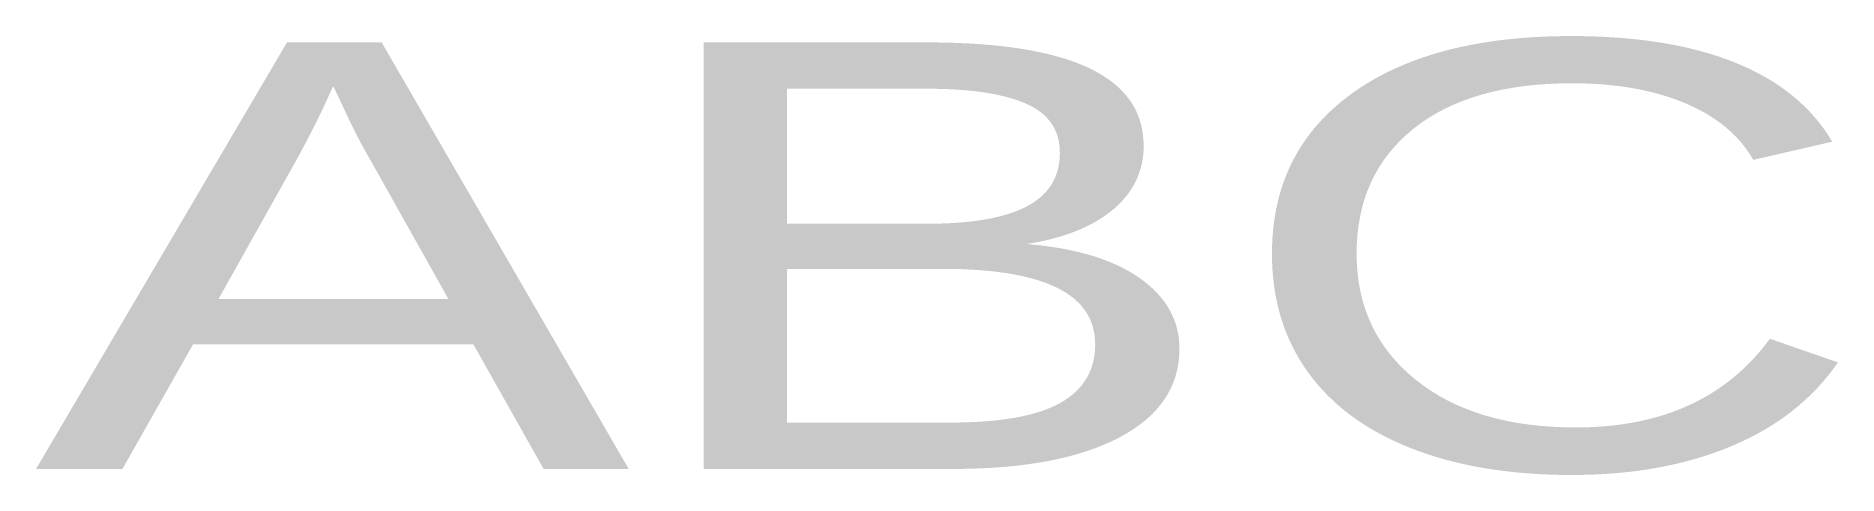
# Model space of a CAD drawing. Header units: millimetres. Extents: x 10.1 to 52.3, y 9.7 to 20.
import ezdxf
from ezdxf.enums import TextEntityAlignment as Align

# ---------------------------------------------------------------- set-up
doc = ezdxf.new("R2010")
doc.units = ezdxf.units.MM
doc.layers.get('0').update_dxf_attribs({"lineweight": 25})
doc.styles.add('textstyle11', font='Arial.ttf', dxfattribs={"width": 1.5})

msp = doc.modelspace()

# ---------------------------------------------------------------- texts
at = {"style": 'textstyle11', "width": 1.5}
msp.add_text('ABC', height=10, dxfattribs=at).set_placement((10.031, 19.829), align=Align.TOP_LEFT)

doc.saveas('drawing.dxf')
